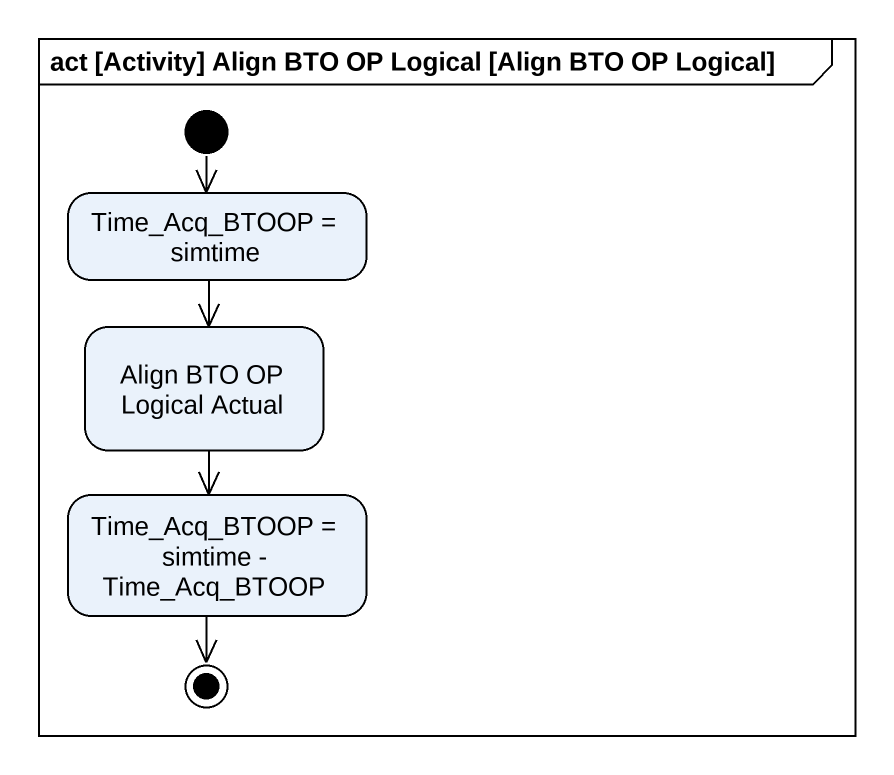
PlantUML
@startuml
mainframe act [Activity] Align BTO OP Logical [Align BTO OP Logical]
hide empty description
state "Time_Acq_BTOOP = simtime" as Time_Acq_BTOOP_simtime
state "Align BTO OP Logical Actual" as Align_BTO_OP_Logical_Actual
state "Time_Acq_BTOOP = simtime - Time_Acq_BTOOP" as Time_Acq_BTOOP_simtime_Time
[*] --> Time_Acq_BTOOP_simtime
Time_Acq_BTOOP_simtime --> Align_BTO_OP_Logical_Actual
Align_BTO_OP_Logical_Actual --> Time_Acq_BTOOP_simtime_Time
Time_Acq_BTOOP_simtime_Time --> [*]
@enduml
